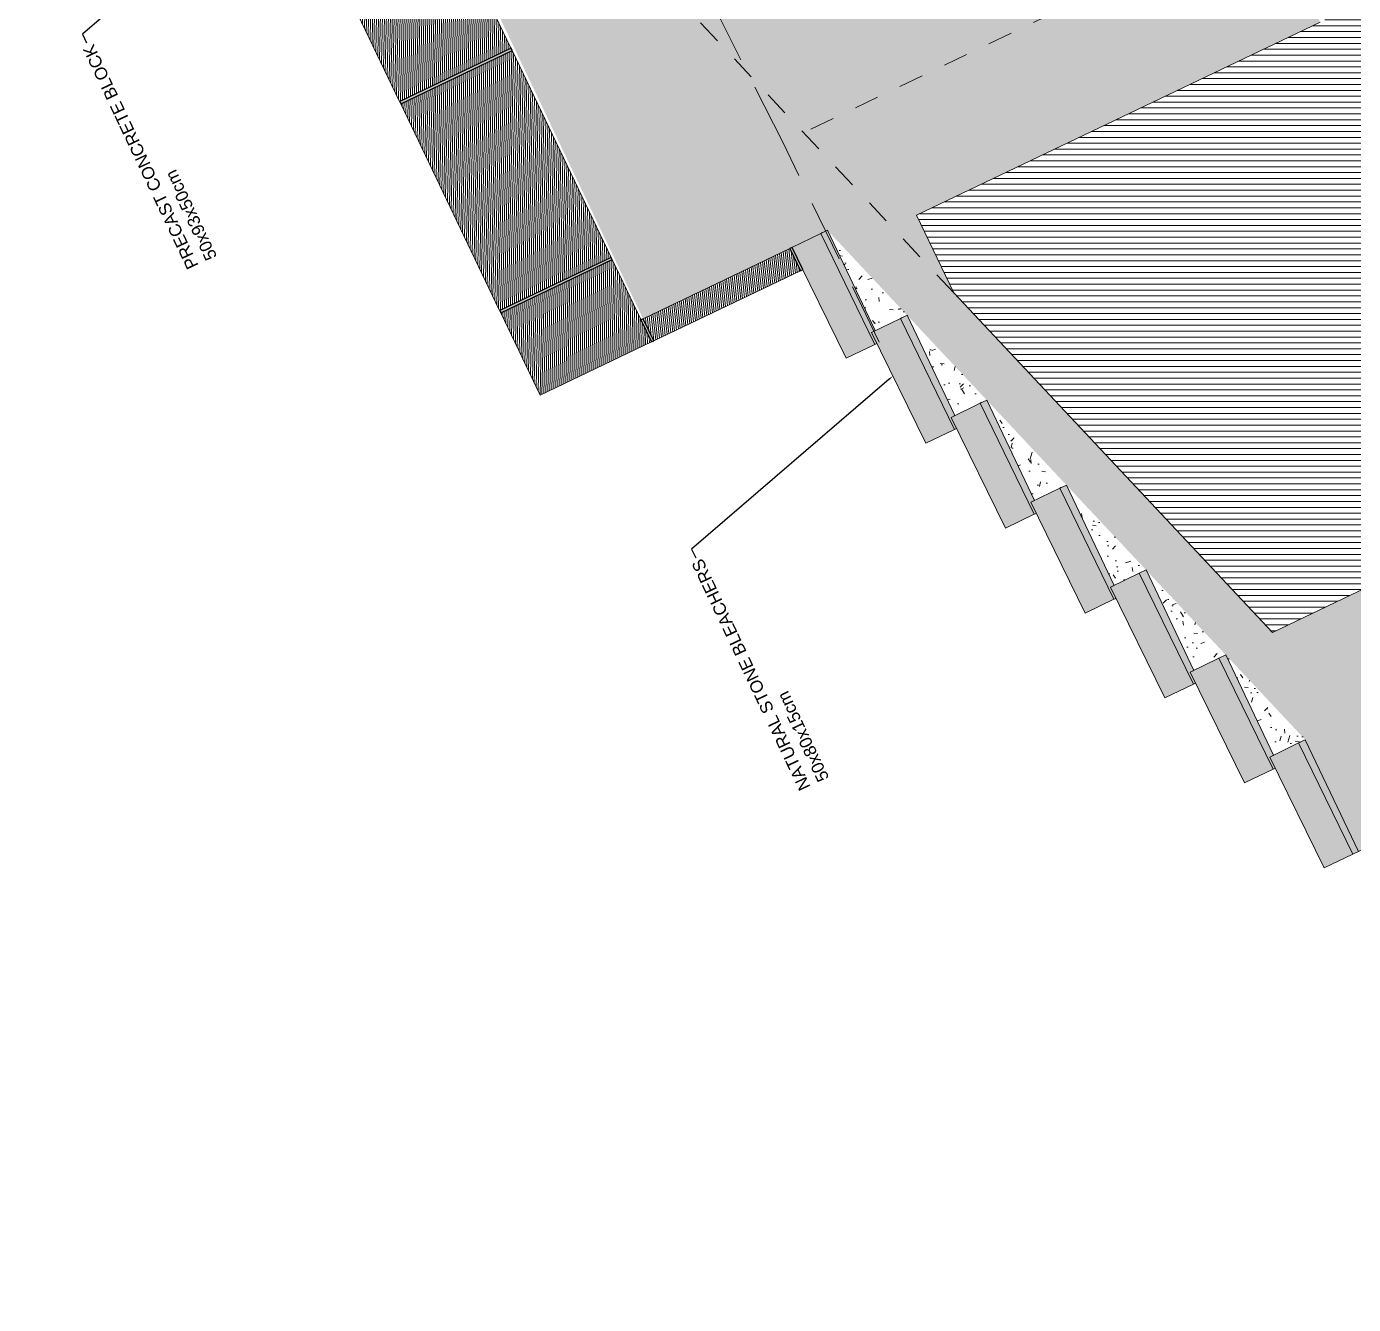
# Model space of a CAD drawing. Header units: metres. Extents: x 678805 to 1359287, y 2747329 to 5497370.
# Drawn here: x 679474.71 to 679480.09, y 2747428.64 to 2747433.82 of the extents above; entities that cross this region are included whole.
import ezdxf
from ezdxf import colors
from ezdxf.entities.mleader import LeaderData, LeaderLine
from ezdxf.math import Vec2, Vec3

# ---------------------------------------------------------------- set-up
doc = ezdxf.new("R2010")
doc.units = ezdxf.units.M
doc.linetypes.add('XREF_MON_WATERFEATURE$0$HIDDEN', pattern=[0.375, 0.25, -0.125])
doc.linetypes.add('XREF_MON_WATERFEATURE$0$TRAZOS2', pattern=[9.524999999999999, 6.35, -3.175])
doc.layers.add('02-L-Waterfeatures 01', color=7, linetype='Continuous', true_color=0x4da6ff)
doc.layers.add('XREF_MON_WATERFEATURE$0$EIT_3 TR sorra', color=7, linetype='Continuous', true_color=0xd8ceb0)
doc.layers.add('XREF_MON_WATERFEATURE$0$-aux', color=50, linetype='Continuous', plot=False)
doc.layers.add('XREF_MON_WATERFEATURE$0$01-TX', color=7, linetype='Continuous')
for name, color, linetype, lineweight, true_color in [('XREF_MON_WATERFEATURE$0$02-L-projecció', 7, 'Continuous', 5, 0x636363), ('XREF_MON_WATERFEATURE$0$02-L-projecció 2', 7, 'Continuous', 5, 0x636363), ('XREF_MON_WATERFEATURE$0$03-TR-Paviment_08_Natural Stone Bleachers', 7, 'Continuous', 5, 0xafad9d), ('XREF_MON_WATERFEATURE$0$3-TR D formigó', 7, 'Continuous', 5, 0x666666), ('XREF_MON_WATERFEATURE$0$3-TR tot_u', 7, 'Continuous', 5, 0x787878)]:
    doc.layers.add(name, color=color, linetype=linetype, lineweight=lineweight, true_color=true_color)
for name, color, linetype, lineweight in [('XREF_MON_WATERFEATURE$0$02-L-seccionat', 6, 'Continuous', 5), ('XREF_MON_WATERFEATURE$0$1-CM', 7, 'Continuous', 0), ('XREF_MON_WATERFEATURE$0$3-TR terra compactada', 45, 'Continuous', 0)]:
    doc.layers.add(name, color=color, linetype=linetype, lineweight=lineweight)
doc.styles.add('XREF_MON_WATERFEATURE$0$Standard', font='arial.ttf')
pattern_1 = [(233.4975340775854, (0, 2.328306436538696e-10), (0.0007298412641893683, -0.004884920084206748), [0.003492500000000001, -0.003492500000000001])]
pattern_2 = [(140.2657052680728, (0, 2.328306436538696e-10), (0.01509404820468417, 0.1822566261450998), [0.01904999999999999, -0.2095499999999998]), (85.26570526807286, (0, 2.328306436538696e-10), (-0.1908913524537988, -0.03612905236496232), [0.01524, -0.16764058417]), (190.7171499680729, (0.001257834024727345, 0.01518800365738571), (-0.1757972964590323, 0.1461275733355772), [0.0161900088, -0.1780902445999999]), (136.4499052680729, (-0.05079945363104343, -0.0002355806063860655), (0.04078476980719069, 0.2712710937434626), [0.02857499999999999, -0.3143249999999999]), (186.9012628780728, (-0.04740074975416064, 0.0223703240044415), (-0.2485244055843448, 0.2362541636186319), [0.02428502313999999, -0.2671356081599999]), (81.44985643807297, (-0.05079945363104343, -0.0002355806063860655), (-0.2485244055722185, 0.2362541636321623), [0.02285996706999999, -0.2514597319199999]), (111.2657052680729, (-0.03821738064289093, 0.02522304118610919), (0.1015609996685674, 0.1520870071586497), [0.01904999999999999, -0.20955]), (56.26570526807291, (-0.03821738064289093, 0.02522304118610919), (-0.1844725872358415, 0.06094720773484895), [0.01523999999999999, -0.1676399999999999]), (161.7171502680729, (-0.0297539634630084, 0.03789695887826383), (-0.0829115885163698, 0.2130342145510302), [0.01619000879999999, -0.1780899375999999]), (127.7657052680729, (0, 2.328306436538696e-10), (-0.08456845279952341, 0.002696453221321556), [0, -0.1656079999999999, 0, -0.1701799999999999, 0, -0.168275]), (97.76570526807285, (0, 2.328306436538696e-10), (-0.1004893681046459, 0.06635436509235078), [0, -0.09702799999999996, 0, -0.1617979999999999, 0, -0.06413499999999998]), (57.76570526807287, (0.0002626725472509861, -0.05664139077998698), (0.005099892512586017, 0.1356157037433352), [0, -0.06349999999999997, 0, -0.1981199999999999, 0, -0.2628899999999999]), (47.76570526807291, (0.0003804625011980534, -0.0820411175955087), (-0.02611315413494879, 0.1480096753779442), [0, -0.08254999999999997, 0, -0.1315719999999999, 0, -0.1866899999999999])]

# ---------------------------------------------------------------- blocks, each defined once
blk = doc.blocks.new('XREF_MON_WATERFEATURE$0$Long Section P3')
at = {"layer": 'XREF_MON_WATERFEATURE$0$03-TR-Paviment_08_Natural Stone Bleachers'}
h = blk.add_hatch(dxfattribs=at)
h.set_pattern_fill('DASH', color=256, scale=0.0011, angle=233.4975340775854, style=0, double=1)
h.set_pattern_definition([(233.4975340775854, (-59.67386849271134, -51.76259308471344), (0.0007298412641893639, -0.004884920084206748), [0.0034925, -0.0034925])])
h.paths.add_polyline_path([(3.870134233497083, 1.514167544199154), (3.870134450029582, 1.384598146891221), (4.371244319248945, 1.388939897995442), (4.370115463621914, 1.518934997031465)])
h = blk.add_hatch(dxfattribs=at)
h.set_pattern_fill('DASH', color=256, scale=0.0011, angle=233.4975340775854, style=0, double=1)
h.set_pattern_definition(pattern_1)
h.paths.add_polyline_path([(3.420134473592043, 1.371340851066634), (3.420134691055864, 1.241771454690024), (3.921244559343904, 1.246113205561414), (3.920115705579519, 1.376108304364607)])
h = blk.add_hatch(dxfattribs=at)
h.set_pattern_fill('DASH', color=256, scale=0.0011, angle=233.4975340775854, style=0, double=1)
h.set_pattern_definition(pattern_1)
h.paths.add_polyline_path([(2.970134709496051, 1.228514160728082), (2.970134927891195, 1.098944763885811), (3.471244795713574, 1.103286514757201), (3.470115941017866, 1.233281613560393)])
h = blk.add_hatch(dxfattribs=at)
h.set_pattern_fill('DASH', color=256, scale=0.0011, angle=233.4975340775854, style=0, double=1)
h.set_pattern_definition(pattern_1)
h.paths.add_polyline_path([(2.520134948194027, 1.085687468526885), (2.520135165657848, 0.9561180721502751), (3.02124503441155, 0.9604598230216652), (3.020116179250181, 1.090454921592027)])
h = blk.add_hatch(dxfattribs=at)
h.set_pattern_fill('DASH', color=256, scale=0.0011, angle=233.4975340775854, style=0, double=1)
h.set_pattern_definition(pattern_1)
h.paths.add_polyline_path([(2.070135191082954, 0.94286077353172), (2.070135407149792, 0.8132913762237877), (2.571245277300477, 0.8176331275608391), (2.570116421207786, 0.9476282263640314)])
h = blk.add_hatch(dxfattribs=at)
h.set_pattern_fill('DASH', color=256, scale=0.0011, angle=233.4975340775854, style=0, double=1)
h.set_pattern_definition(pattern_1)
h.paths.add_polyline_path([(1.62013542605564, 0.8000340841244906), (1.6201356430538, 0.6704646872822195), (2.121245512738824, 0.6748064383864403), (2.120116657111794, 0.804801536956802)])
h = blk.add_hatch(dxfattribs=at)
h.set_pattern_fill('DASH', color=256, scale=0.0011, angle=233.4975340775854, style=0, double=1)
h.set_pattern_definition(pattern_1)
h.paths.add_polyline_path([(1.170135669410229, 0.6572073886636645), (1.17013588687405, 0.5276379918213934), (1.671245756559074, 0.5319797431584448), (1.670116900466383, 0.6619748414959759)])
at = {"layer": 'XREF_MON_WATERFEATURE$0$3-TR D formigó'}
h = blk.add_hatch(dxfattribs=at)
h.set_pattern_fill('_USER', color=256, scale=0.007999999999999993, angle=45.00369072608049, pattern_type=0)
h.set_pattern_definition([(153.2802747297609, (-22.47893014224246, 2.637419749284163), (-0.003597012270118467, -0.007145733183419121), [])])
h.paths.add_polyline_path([(4.270151618868113, 2.698300515767187), (4.270151618402451, 2.197889866540208), (4.640191186685115, 2.197889866773039), (4.640191186219454, 2.698300515534356)])
h = blk.add_hatch(color=256, dxfattribs=at)
h.dxf.hatch_style = 1
h.paths.add_polyline_path([(4.650191186461598, 2.697889863280579), (4.640191187150776, 2.697889863280579), (4.640191189013422, 2.19745917385444), (4.650191188789904, 2.197459173388779)])
h = blk.add_hatch(dxfattribs=at)
h.set_pattern_fill('_USER', color=256, scale=0.007999999999999993, angle=45.00369072608049, pattern_type=0)
h.set_pattern_definition([(153.2802747297609, (-21.53893014229834, 2.637418825412169), (-0.003597012270118467, -0.007145733183419121), [])])
h.paths.add_polyline_path([(4.650191185530275, 2.698299592128024), (5.580191186629236, 2.698299592360854), (5.580191187560558, 2.197888942668214), (4.65019118739292, 2.197888943366706)])
h = blk.add_hatch(color=256, dxfattribs=at)
h.dxf.hatch_style = 1
h.paths.add_polyline_path([(5.59019118687138, 2.697888939874247), (5.580191187094897, 2.697888939408585), (5.580191190354526, 2.197458249749616), (5.590191190131009, 2.197458249749616)])
h = blk.add_hatch(dxfattribs=at)
h.set_pattern_fill('_USER', color=256, scale=0.007999999999999993, angle=45.00369072608049, pattern_type=0)
h.set_pattern_definition([(153.2802747297609, (-20.59893014095724, 2.637829473940656), (-0.003597012270118467, -0.007145733183419121), [])])
h.paths.add_polyline_path([(5.590191185940057, 2.698710240190849), (6.520191187039018, 2.698710240423679), (6.52019118797034, 2.19829959073104), (5.590191188268363, 2.198299591196701)])
h = blk.add_hatch(dxfattribs=at)
h.set_pattern_fill('_USER', color=256, scale=0.007999999999999993, angle=45.00369072608049, pattern_type=0)
h.set_pattern_definition([(160.5612736131329, (-10.23409597249702, 41.64829866844229), (-0.002662388663575175, -0.007543983470558928), [])])
h.paths.add_polyline_path([(4.270151387434453, 2.187889863736928), (4.270151619799435, 1.527981815161183), (4.370115486904979, 1.527981814928353), (4.37011546548456, 2.187889866065234)])
h = blk.add_hatch(color=256, dxfattribs=at)
h.dxf.hatch_style = 1
h.paths.add_polyline_path([(4.270151618402451, 2.197889862814918), (4.27015161793679, 2.187889863038436), (4.37011546548456, 2.187889865832403), (4.37011546548456, 2.197889866074547)])
h = blk.add_hatch(color=256, dxfattribs=at)
h.dxf.hatch_style = 1
h.paths.add_polyline_path([(4.270151617005467, 1.527981811435893), (4.270151617005467, 1.517981811659411), (4.370115463621914, 1.51798181491904), (4.370115463621914, 1.527981814695522)])
at = {"layer": 'XREF_MON_WATERFEATURE$0$3-TR terra compactada'}
h = blk.add_hatch(dxfattribs=at)
h.set_pattern_fill('LINE', color=256, scale=0.007499999999999998, angle=-115.5575462493651, style=0)
h.set_pattern_definition([(244.4424537506349, (0, 2.328306436538696e-10), (0.02148250488437958, -0.01027312708685177), [])])
h.paths.add_polyline_path([(21.2062756465748, 0.8865808742120862), (20.83054227521643, 0.2357915844768286), (15.68991379067302, 0.2357915849424899), (15.3597911875695, -0.3359975351486355), (10.27471554419026, -0.3359909378923476), (9.89259118726477, -0.9077734595630318), (4.270151617005467, -0.9077734604943544), (4.270151616539806, 1.006281063659117), (3.921244190540165, 1.006281063891947), (2.121245155576617, 0.4349742957856506), (2.121245155576617, -0.1980202572885901), (1.170754761435091, -0.1980202568229288), (1.170754756778479, 0.1844504361506552), (0.8449240075424314, 0.1870725806802511), (-1, 0.2227650315035135), (-1.000000000931323, -2.499999999301508), (33.51064929459244, -2.499999999534339), (33.51064929412678, 2.45641784905456), (28.92329469230026, 2.376082728151232), (28.92329469747826, 1.537370169302449), (26.17621750343576, 1.537370156729594), (25.80048412829638, 0.8865808739792556)])
at = {"layer": 'XREF_MON_WATERFEATURE$0$3-TR tot_u'}
h = blk.add_hatch(dxfattribs=at)
h.set_pattern_fill('AR-CONC', color=256, scale=0.0009999999999999996, angle=90.26570526807289)
h.set_pattern_definition(pattern_2)
h.paths.add_polyline_path([(9.292591188568622, 2.178298643557355), (7.46992558427155, 2.181524370564148), (4.37011546548456, 2.187889866065234), (4.371243947185576, 1.358939910074696), (1.671245385892689, 0.5019797431305051), (1.170202194247395, 0.5024527048226446), (1.170754760038108, 0.1665593918878585), (1.170754761435091, -0.1980202568229288), (2.121245155576617, -0.1980202572885901), (2.121245155576617, 0.4349742957856506), (3.921244189143181, 1.006281063891947), (4.270151616539806, 1.006281063659117), (4.270151617005467, -0.8077734599355608), (9.7925911876373, -0.8077734597027302), (9.79259118810296, -0.2359909375663847), (9.29259118810296, -0.2359909375663847)])
h = blk.add_hatch(dxfattribs=at)
h.set_pattern_fill('AR-CONC', color=256, scale=0.0009999999999999996, angle=90.26570526807289)
h.set_pattern_definition(pattern_2)
h.paths.add_polyline_path([(4.371243986301124, 1.358939910074696), (3.920260795392096, 1.359403194626793), (3.921244586352259, 1.24611321487464), (3.921244215685874, 1.216113215079531)])
h = blk.add_hatch(dxfattribs=at)
h.set_pattern_fill('AR-CONC', color=256, scale=0.0009999999999999996, angle=90.26570526807289)
h.set_pattern_definition(pattern_2)
h.paths.add_polyline_path([(3.92124418867752, 1.216113205766305), (3.470260998699814, 1.216576490318403), (3.471244789659977, 1.103286510566249), (3.471244418993592, 1.07328651077114)])
h = blk.add_hatch(dxfattribs=at)
h.set_pattern_fill('AR-CONC', color=256, scale=0.0009999999999999996, angle=90.26570526807289)
h.set_pattern_definition(pattern_2)
h.paths.add_polyline_path([(3.47124442551285, 1.073286590864882), (3.020261236000806, 1.07374987564981), (3.021245026495308, 0.960459895664826), (3.021244655828923, 0.9304598954040557)])
h = blk.add_hatch(dxfattribs=at)
h.set_pattern_fill('AR-CONC', color=256, scale=0.0009999999999999996, angle=90.26570526807289)
h.set_pattern_definition(pattern_2)
h.paths.add_polyline_path([(3.021244663745165, 0.9304598199669272), (2.570261474698782, 0.9309231045190245), (2.571245265658945, 0.8176331247668713), (2.57124489499256, 0.787633124506101)])
h = blk.add_hatch(dxfattribs=at)
h.set_pattern_fill('AR-CONC', color=256, scale=0.0009999999999999996, angle=90.26570526807289)
h.set_pattern_definition(pattern_2)
h.paths.add_polyline_path([(2.571244906168431, 0.78763312776573), (2.120261715725064, 0.7880964123178273), (2.121245506219566, 0.6748064323328435), (2.121245135553181, 0.6448064323049039)])
h = blk.add_hatch(dxfattribs=at)
h.set_pattern_fill('AR-CONC', color=256, scale=0.0009999999999999996, angle=90.26570526807289)
h.set_pattern_definition(pattern_2)
h.paths.add_polyline_path([(2.121245154645294, 0.6448064383585006), (1.670261965598911, 0.6452697229105979), (1.671245756559074, 0.5319797431584448), (1.671245385892689, 0.5019797431305051)])
at = {"layer": 'XREF_MON_WATERFEATURE$0$EIT_3 TR sorra'}
h = blk.add_hatch(dxfattribs=at)
h.set_pattern_fill('ANSI36', color=256, scale=0.00107500000000001, angle=-0.0699202000995699, style=0, double=1)
h.set_pattern_definition([(44.93007979990036, (2.682546942029148, 3.06355889630504), (0.001818180869982258, 0.006634756685676805), [0.008532812500000073, -0.001706562500000015, 0, -0.001706562500000015])])
h.paths.add_polyline_path([(3.870132726151496, 1.375681268749759), (3.920115699060261, 1.3761083164718), (3.920260763727129, 1.359403195092455), (4.371300086844712, 1.358939852798358), (4.371244318783283, 1.388939910335466), (3.870134450029582, 1.384598158998415)])
h = blk.add_hatch(dxfattribs=at)
h.set_pattern_fill('ANSI36', color=256, scale=0.00107500000000001, angle=-0.0699202000995699, style=0, double=1)
h.set_pattern_definition([(44.93007979990036, (2.232547184918076, 2.920732191996649), (0.001818180869982258, 0.006634756685676805), [0.008532812500000073, -0.001706562500000015, 0, -0.001706562500000015])])
h.paths.add_polyline_path([(3.420132967177778, 1.232854564907029), (3.470115940552205, 1.23328161216341), (3.470261006150395, 1.216576490784064), (3.921300326939672, 1.216113148489967), (3.921244559343904, 1.246113206027076), (3.420134691987187, 1.241771454690024)])
h = blk.add_hatch(dxfattribs=at)
h.set_pattern_fill('ANSI36', color=256, scale=0.00107500000000001, angle=-0.0699202000995699, style=0, double=1)
h.set_pattern_definition([(44.93007979990036, (1.782547420356423, 2.777905577560887), (0.001818180869982258, 0.006634756685676805), [0.008532812500000073, -0.001706562500000015, 0, -0.001706562500000015])])
h.paths.add_polyline_path([(2.970133204013109, 1.090027949539945), (3.020116177387536, 1.090454997029155), (3.020261242520064, 1.07374987588264), (3.471300565171987, 1.073286533588544), (3.471244796644896, 1.103286591125652), (2.970134928356856, 1.098944839788601)])
h = blk.add_hatch(dxfattribs=at)
h.set_pattern_fill('ANSI36', color=256, scale=0.00107500000000001, angle=-0.0699202000995699, style=0, double=1)
h.set_pattern_definition([(44.93007979990036, (1.332547658588737, 2.635078856954351), (0.001818180869982258, 0.006634756685676805), [0.008532812500000073, -0.001706562500000015, 0, -0.001706562500000015])])
h.paths.add_polyline_path([(2.520133442711085, 0.9472012293990701), (2.57011641561985, 0.9476282771211118), (2.570261479821056, 0.9309231557417661), (3.021300802472979, 0.9304598134476691), (3.021245034877211, 0.9604598709847778), (2.520135165657848, 0.9561181201133877)])
h = blk.add_hatch(dxfattribs=at)
h.set_pattern_fill('ANSI36', color=256, scale=0.00107500000000001, angle=-0.0699202000995699, style=0, double=1)
h.set_pattern_definition([(44.93007979990036, (0.882547901943326, 2.49225210188888), (0.001818180869982258, 0.006634756685676805), [0.008532812500000073, -0.001706562500000015, 0, -0.001706562500000015])])
h.paths.add_polyline_path([(2.070133684203029, 0.8043744747992605), (2.120116657577455, 0.8048015215899795), (2.120261722709984, 0.7880964009091258), (2.571301044896245, 0.7876330581493676), (2.571245275903493, 0.8176331166177988), (2.070135408081114, 0.8132913645822555)])
h = blk.add_hatch(dxfattribs=at)
h.set_pattern_fill('ANSI36', color=256, scale=0.00107500000000001, angle=-0.0699202000995699, style=0, double=1)
h.set_pattern_definition([(44.93007979990036, (0.4325481355190277, 2.349425424588844), (0.001818180869982258, 0.006634756685676805), [0.008532812500000073, -0.001706562500000015, 0, -0.001706562500000015])])
h.paths.add_polyline_path([(1.620133919175714, 0.6615477970335633), (1.670116892084479, 0.6619748445227742), (1.670261956751347, 0.6452697233762592), (2.121301278937608, 0.6448063808493316), (2.12124551134184, 0.6748064386192709), (1.6201356430538, 0.6704646872822195)])
h = blk.add_hatch(dxfattribs=at)
h.set_pattern_fill('ANSI36', color=256, scale=0.00107500000000001, angle=-0.0699202000995699, style=0, double=1)
h.set_pattern_definition([(44.93007979990036, (-0.01745162019506097, 2.206598729593679), (0.001818180869982258, 0.006634756685676805), [0.008532812500000073, -0.001706562500000015, 0, -0.001706562500000015])])
h.paths.add_polyline_path([(1.170202194247395, 0.5024527048226446), (1.671301523689181, 0.5019796860869974), (1.671245756559074, 0.5319797431584448), (1.17013588687405, 0.5276379918213934)])
at = {"layer": 'XREF_MON_WATERFEATURE$0$-aux'}
for points in [[(4.650191186461598, 2.697889863280579), (4.640191187150776, 2.697889863280579), (4.640191189013422, 2.19745917385444), (4.650191188789904, 2.197459173388779)], [(5.59019118687138, 2.697888939874247), (5.580191187094897, 2.697888939408585), (5.580191190354526, 2.197458249749616), (5.590191190131009, 2.197458249749616)], [(4.270151618402451, 2.197889862814918), (4.27015161793679, 2.187889863038436), (4.37011546548456, 2.187889865832403), (4.37011546548456, 2.197889866074547)], [(4.270151617005467, 1.527981811435893), (4.270151617005467, 1.517981811659411), (4.370115463621914, 1.51798181491904), (4.370115463621914, 1.527981814695522)]]:
    blk.add_lwpolyline(points, close=True, dxfattribs=at)
at = {"layer": 'XREF_MON_WATERFEATURE$0$02-L-projecció', "linetype": 'XREF_MON_WATERFEATURE$0$TRAZOS2', "ltscale": 0.01}
for points in [[(3.921244189143181, 1.006281063891947), (6.171242993790656, 1.720414526993409)], [(25.69693304039538, 1.336580881616101), (20.22699118871242, 1.33658087416552), (20.22699118871242, 0.6857915848959237), (14.75979118840769, 0.6857915848959237), (14.75979118840769, 0.1140090625267476), (9.292591188568622, 0.1140090620610863), (9.292591188568622, -0.4577734603080899), (4.770151617005467, -0.4577734603080899), (4.770151617005467, 1.2757181848865)]]:
    blk.add_lwpolyline(points, dxfattribs=at)
at = {"layer": 'XREF_MON_WATERFEATURE$0$02-L-projecció 2', "linetype": 'XREF_MON_WATERFEATURE$0$HIDDEN'}
blk.add_lwpolyline([(3.870754352305084, 1.364816407905892), (4.771155991125852, 1.368298668647185), (14.29524359060451, 1.578298668609932), (28.95956068998203, 2.698298668256029)], dxfattribs=at)
at = {"layer": 'XREF_MON_WATERFEATURE$0$02-L-seccionat'}
for points in [[(4.27015161793679, 2.698300515534356), (4.640191186219454, 2.698300515534356), (4.640191186685115, 2.197889866773039), (4.27015161793679, 2.197889866773039)], [(4.27015161793679, 2.698300515534356), (4.270151618402451, 2.197889866540208)], [(1.170763956382871, 0.3116943340282887), (1.170754760503769, 0.1665234880056232), (1.17075476096943, -0.1980202572885901), (2.121245154645294, -0.1980202563572675), (2.121245155576617, 0.4349742957856506), (3.921244189143181, 1.006281063891947)], [(3.921244189143181, 1.006281063891947), (4.270151616539806, 1.006281063659117)], [(4.270151616539806, 1.006281063659117), (4.270151617005467, -0.8077734599355608)], [(1.17013588687405, 0.5276379918213934), (1.1701312023215, 0.3116943740751594), (0.8538685450330377, 0.3117144084535539), (0.8538828105665743, 0.5229661294724792)]]:
    blk.add_lwpolyline(points, dxfattribs=at)
for points in [[(4.650191185530275, 2.698299592128024), (5.580191186629236, 2.698299592360854), (5.580191187560558, 2.197888942668214), (4.65019118739292, 2.197888943366706)], [(5.590191185940057, 2.698710240190849), (6.520191187039018, 2.698710240423679), (6.52019118797034, 2.19829959073104), (5.590191188268363, 2.198299591196701)], [(4.270151619333774, 1.527981815626845), (4.370115486904979, 1.527981814928353), (4.37011546548456, 2.187889865832403), (4.270151618868113, 2.187889865366742)], [(3.870134233497083, 1.514167544199154), (3.870134450029582, 1.384598146891221), (4.371244319248945, 1.388939897995442), (4.370115463621914, 1.518934997031465)], [(3.420134473592043, 1.371340851066634), (3.420134691055864, 1.241771454690024), (3.921244559343904, 1.246113205561414), (3.920115705579519, 1.376108304364607)], [(2.970134709496051, 1.228514160728082), (2.970134927891195, 1.098944763885811), (3.471244795713574, 1.103286514757201), (3.470115941017866, 1.233281613560393)], [(2.520134948194027, 1.085687468526885), (2.520135165657848, 0.9561180721502751), (3.02124503441155, 0.9604598230216652), (3.020116179250181, 1.090454921592027)], [(2.070135191082954, 0.94286077353172), (2.070135407149792, 0.8132913762237877), (2.571245277300477, 0.8176331275608391), (2.570116421207786, 0.9476282263640314)], [(1.62013542605564, 0.8000340841244906), (1.6201356430538, 0.6704646872822195), (2.121245512738824, 0.6748064383864403), (2.120116657111794, 0.804801536956802)], [(1.170135669410229, 0.6572073886636645), (1.17013588687405, 0.5276379918213934), (1.671245756559074, 0.5319797431584448), (1.670116900466383, 0.6619748414959759)]]:
    blk.add_lwpolyline(points, close=True, dxfattribs=at)
at = {"layer": 'XREF_MON_WATERFEATURE$0$1-CM'}
for points in [[(3.870134450029582, 1.384598146891221), (3.870133480988443, 1.379579179221764), (3.870167249348015, 1.375681556062773)], [(4.371244318783283, 1.388939910335466), (4.371243947185576, 1.358939910074696), (3.920260763727129, 1.359403195092455), (3.920115699060261, 1.3761083164718)], [(4.371244319248945, 1.388939897995442), (4.371321571990848, 1.380023692036048)], [(3.420134691055864, 1.241771454690024), (3.420133721083403, 1.236752486554906), (3.420167491305619, 1.232854862930253)], [(3.921244559343904, 1.246113205561414), (3.92124418867752, 1.216113205766305), (3.470261006150395, 1.216576490784064), (3.470115940552205, 1.23328161216341)], [(3.921244559343904, 1.246113205561414), (3.921321811620146, 1.237196999369189)], [(2.970134927891195, 1.098944763885811), (2.970133956987411, 1.093925796216354), (2.970167727675289, 1.09002817212604)], [(3.471244796644896, 1.103286591591313), (3.47124442551285, 1.073286590864882), (3.020261242520064, 1.07374987588264), (3.020116177387536, 1.090454997029155)], [(3.471244795713574, 1.103286514757201), (3.471322047989815, 1.094370309030637)], [(2.520135165657848, 0.9561180721502751), (2.520134195685387, 0.951099103782326), (2.520167967304587, 0.9472014801576734)], [(3.021245035342872, 0.9604598709847778), (3.021244664676487, 0.9304598711896688), (2.570261479821056, 0.9309231557417661), (2.57011641561985, 0.9476282771211118)], [(3.02124503441155, 0.9604598230216652), (3.021322286687791, 0.95154361682944)], [(2.070135407149792, 0.8132913762237877), (2.070134438574314, 0.8082724085543305), (2.070168206933886, 0.8043747853953391)], [(2.571245276834816, 0.8176331161521375), (2.57124490570277, 0.7876331161241978), (2.120261722709984, 0.7880964009091258), (2.120116657577455, 0.8048015215899795)], [(2.571245277300477, 0.8176331275608391), (2.571322529111058, 0.8087169216014445)], [(1.6201356430538, 0.6704646872822195), (1.620134673547, 0.6654457196127623), (1.620168442837894, 0.661548096453771)], [(2.121245510876179, 0.6748064386192709), (2.121245140209794, 0.6448064383585006), (1.670261956751347, 0.6452697233762592), (1.670116892084479, 0.6619748445227742)], [(2.121245512738824, 0.6748064383864403), (2.121322765015066, 0.6658902321942151)], [(1.671245756559074, 0.5319797431584448), (1.671245385892689, 0.5019797431305051), (1.170202194247395, 0.5024527048226446)], [(1.671245756559074, 0.5319797431584448), (1.671323008835316, 0.5230635369662195)]]:
    blk.add_lwpolyline(points, dxfattribs=at)
blk = doc.blocks.new('XREF_MON_WATERFEATURE')
at = {"rotation": 115.557582887388}
blk.add_blockref('XREF_MON_WATERFEATURE$0$Long Section P3', (679481.0655621624, 2747429.634421171), dxfattribs=at)
at = {"layer": 'XREF_MON_WATERFEATURE$0$01-TX'}
ml = blk.add_multileader_mtext('Standard', dxfattribs=at)
ml.set_content('PRECAST CONCRETE BLOCK\\P50x93x50cm', color=256, style='XREF_MON_WATERFEATURE$0$Standard')
ml.set_leader_properties()
ml.build(insert=Vec2(0, 0))
ml.multileader.update_dxf_attribs({"dogleg_length": 0.07692307692307693, "arrow_head_size": 0.01923076923076923})
ctx = ml.context
ctx.base_point, ctx.char_height, ctx.arrow_head_size, ctx.landing_gap_size, ctx.plane_origin, ctx.plane_x_axis, ctx.plane_y_axis = Vec3(679475.3913637978, 2747432.820840629), 0.05, 0.01923076923076923, 0.01923076923076923, Vec3(679476.2848809602, 2747433.343116467), Vec3(-0.4281212612115987, 0.9037212986859335), Vec3(-0.9037212986859335, -0.4281212612115987)
notes = []
notes.append((ctx, [(1, (1, 1, 0), (679474.9337561284, 2747433.786804796), (0.4281212612115987, -0.9037212986859335), 0.03846153846153853, [(0, [(679475.7496652171, 2747434.489472263)], 0, [])])]))
ctx.mtext.insert, ctx.mtext.text_direction, ctx.mtext.rotation, ctx.mtext.flow_direction = Vec3(679475.3601369691, 2747432.827327032), Vec3(-0.4281212612115987, 0.9037212986859335), 1.564072090888421, 5
ml = blk.add_multileader_mtext('Standard', dxfattribs=at)
ml.set_content('NATURAL STONE BLEACHERS\\P50x80x15cm', color=256, style='XREF_MON_WATERFEATURE$0$Standard')
ml.set_leader_properties()
ml.build(insert=Vec2(0, 0))
ml.multileader.update_dxf_attribs({"dogleg_length": 0.07692307692307693, "arrow_head_size": 0.01923076923076923})
ctx = ml.context
ctx.base_point, ctx.char_height, ctx.arrow_head_size, ctx.landing_gap_size, ctx.plane_origin, ctx.plane_x_axis, ctx.plane_y_axis = Vec3(679477.8730269317, 2747430.706930016), 0.05, 0.01923076923076923, 0.01923076923076923, Vec3(679478.7547021315, 2747431.254203056), Vec3(-0.4281212612115987, 0.9037212986859335), Vec3(-0.9037212986859335, -0.4281212612115987)
notes.append((ctx, [(1, (1, 1, 0), (679477.4035772997, 2747431.697891385), (0.4281212612115987, -0.9037212986859335), 0.03846153846153853, [(0, [(679478.2194863884, 2747432.400558852)], 0, [])])]))
ctx.mtext.insert, ctx.mtext.text_direction, ctx.mtext.rotation, ctx.mtext.flow_direction = Vec3(679477.8418155144, 2747430.71342372), Vec3(-0.4281212612115987, 0.9037212986859335), 1.564072090888421, 5
for ctx, leaders in notes:
    for number, flags, end, landing, length, lines in leaders:
        leader = LeaderData()
        leader.index, (leader.has_last_leader_line, leader.has_dogleg_vector, leader.attachment_direction) = number, flags
        leader.last_leader_point, leader.dogleg_vector, leader.dogleg_length = Vec3(end), Vec3(landing), length
        for number, points, colour, breaks in lines:
            line = LeaderLine()
            line.index, line.vertices, line.color, line.breaks = number, Vec3.list(points), colors.encode_raw_color(colour), breaks
            leader.lines.append(line)
        ctx.leaders.append(leader)

msp = doc.modelspace()

# ---------------------------------------------------------------- block references
at = {"layer": '02-L-Waterfeatures 01', "color": 18, "true_color": 0x000000}
msp.add_blockref('XREF_MON_WATERFEATURE', (0, 0), dxfattribs=at)

doc.saveas('drawing.dxf')
